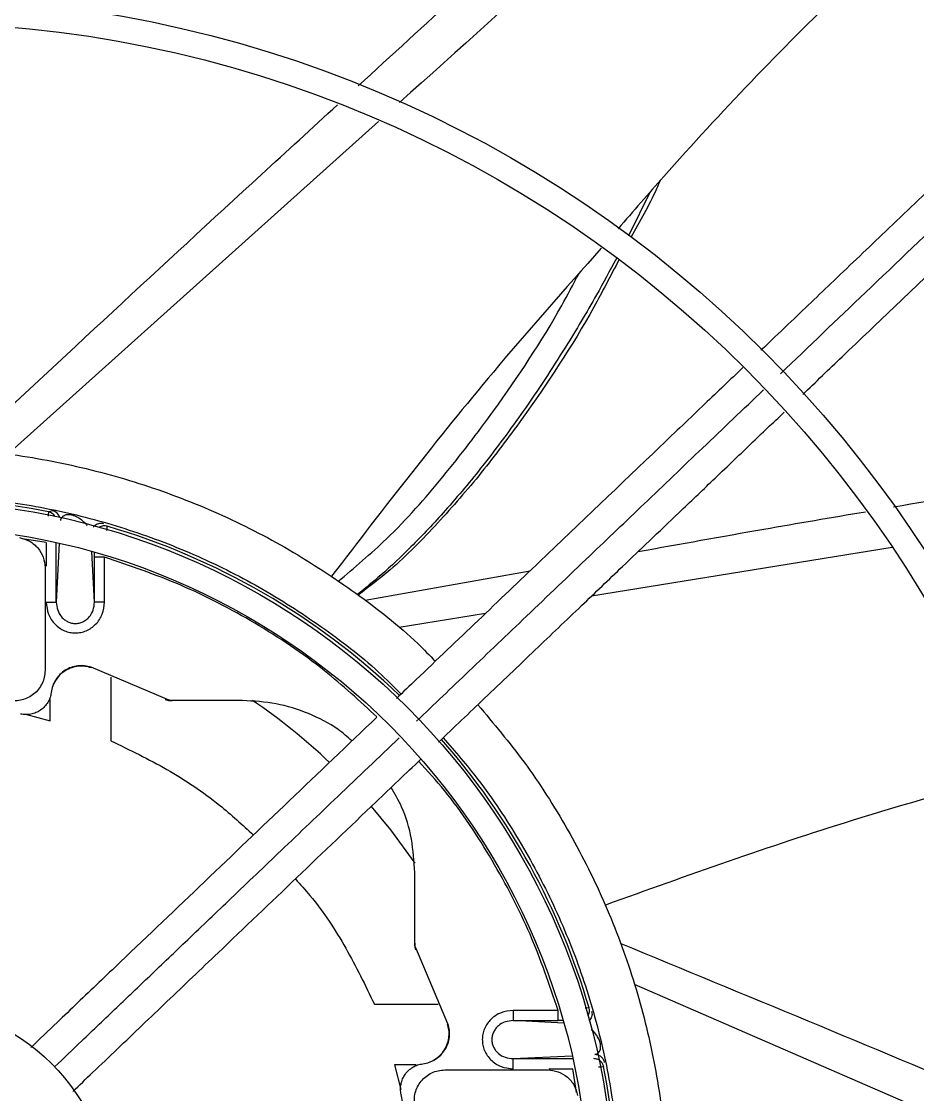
# Model space of a CAD drawing. Header units: inches. Extents: x 1229 to 1453, y -1023 to -720.
# Drawn here: x 1259.614 to 1263.097, y -924.825 to -920.651 of the extents above; entities that cross this region are included whole.
import ezdxf

# ---------------------------------------------------------------- set-up
doc = ezdxf.new("R2010")
doc.units = ezdxf.units.IN
doc.header["$MEASUREMENT"] = 0

msp = doc.modelspace()

# ---------------------------------------------------------------- linework, layer by layer
at = {"color": 18, "linetype": 'Continuous', "lineweight": 25, "true_color": 0x000000}
for p, q in [((1261.0019, -921.0397), (1259.5613, -922.3336)), ((1262.0584, -921.3136), (1261.9737, -921.4849)), ((1259.734, -922.5539), (1259.7191, -922.5583)), ((1259.71, -922.677), (1259.618, -922.6628)), ((1259.71, -922.677), (1259.71, -922.7701)), ((1259.7493, -922.9093), (1259.7493, -922.6776)), ((1259.7609, -922.6802), (1259.7493, -922.9093)), ((1259.8976, -922.9093), (1259.8876, -922.7123)), ((1259.8976, -922.7347), (1259.8975, -922.7172)), ((1262.9985, -922.6973), (1261.8291, -922.8867)), ((1259.8976, -922.9093), (1259.8976, -922.7347)), ((1259.937, -922.9093), (1259.937, -922.7347)), ((1259.7054, -922.7753), (1259.7054, -923.1754)), ((1260.9501, -922.9021), (1261.5908, -922.7877)), ((1261.4174, -922.9534), (1261.0823, -923.0077)), ((1259.8845, -923.1628), (1259.8842, -923.1648)), ((1260.181, -923.2879), (1259.8845, -923.1628)), ((1259.9613, -923.2008), (1259.9613, -923.4491)), ((1259.725, -923.371), (1259.725, -923.2859)), ((1260.181, -923.2879), (1260.1729, -923.288)), ((1260.1906, -923.2923), (1260.1991, -923.2923)), ((1260.4731, -923.2923), (1260.1991, -923.2923)), ((1259.6298, -923.3458), (1259.725, -923.371)), ((1261.1424, -924.2356), (1261.1424, -923.9616)), ((1261.1424, -924.2356), (1261.1424, -924.244)), ((1261.1467, -924.2618), (1261.1467, -924.2537)), ((1261.2718, -924.5502), (1261.1467, -924.2537)), ((1263.7742, -925.1707), (1261.9975, -924.3972)), ((1260.9856, -924.4734), (1261.2333, -924.4734)), ((1261.6999, -924.4977), (1261.5253, -924.4977)), ((1261.2718, -924.5502), (1261.2699, -924.5505)), ((1261.5253, -924.5371), (1261.6999, -924.5371)), ((1261.7223, -924.547), (1261.5253, -924.5371)), ((1261.7185, -924.5371), (1261.6999, -924.5371)), ((1261.5253, -924.6853), (1261.7545, -924.6737)), ((1261.1487, -924.7096), (1261.0636, -924.7096)), ((1261.0636, -924.7096), (1261.0888, -924.8048)), ((1261.5253, -924.7247), (1261.5253, -924.6853)), ((1261.5253, -924.6853), (1261.7571, -924.6853)), ((1261.2593, -924.7293), (1261.6594, -924.7293)), ((1261.6645, -924.7247), (1261.7576, -924.7247)), ((1261.7719, -924.8167), (1261.7576, -924.7247))]:
    msp.add_line(p, q, dxfattribs=at)
at = {"color": 18, "linetype": 'Continuous', "lineweight": 25, "true_color": 0x000000, "flags": 128}
msp.add_lwpolyline([(1261.1439, -923.9247), (1261.0497, -923.7955), (1260.9745, -923.7039)], dxfattribs=at)
at = {"color": 18, "linetype": 'Continuous', "lineweight": 25, "true_color": 0x000000}
for radius in [11.7126, 8.5704, 8.472, 6.6478, 6.5493, 4.7037, 4.6053, 2.745, 2.6465, 0.7874]:
    msp.add_circle((1259.1739, -925.2608), radius, dxfattribs=at)
for centre, radius, start, end in [((1259.1739, -925.2608), 12.9331, 13.26667, 76.73333), ((1259.1739, -925.2608), 2.7569, 78.5929, 101.4071), ((1259.7113, -922.5969), 0.0393, 32.4048, 78.5961), ((1259.726, -922.5924), 0.0394, 18.6277, 78.3094), ((1259.9356, -922.6522), 0.0393, 73.7264, 119.9032), ((1259.1739, -925.2608), 2.7569, 46.1585, 73.7218), ((1259.1739, -925.2608), 2.3804, 46.5504, 55.7805), ((1259.1739, -925.2608), 2.7569, 16.2782, 41.2445), ((1261.7825, -924.4991), 0.0394, 330.1071, 16.2691), ((1259.1739, -925.2608), 2.7569, 348.5929, 11.4071)]:
    msp.add_arc(centre, radius, start, end, dxfattribs=at)
for points, knots in [([(1247.4643, -925.2608), (1247.4692, -925.0053), (1247.4788, -924.4944), (1247.5568, -923.7313), (1247.681, -922.9748), (1247.8553, -922.228), (1248.0778, -921.4942), (1248.3479, -920.7766), (1248.6644, -920.0781), (1249.0259, -919.4019), (1249.4308, -918.7507), (1249.8774, -918.1274), (1250.3639, -917.5347), (1250.8881, -916.975), (1251.4477, -916.4508), (1252.0405, -915.9644), (1252.6637, -915.5177), (1253.3149, -915.1128), (1253.9912, -914.7513), (1254.6896, -914.4349), (1255.4073, -914.1648), (1256.141, -913.9422), (1256.8878, -913.7681), (1257.6444, -913.6432), (1258.4075, -913.568), (1259.1739, -913.5429), (1259.9402, -913.568), (1260.7033, -913.6432), (1261.4599, -913.7681), (1262.2067, -913.9422), (1262.9404, -914.1648), (1263.6581, -914.4349), (1264.3565, -914.7513), (1265.0328, -915.1128), (1265.684, -915.5177), (1266.3073, -915.9644), (1266.9, -916.4508), (1267.4597, -916.975), (1267.9838, -917.5347), (1268.4703, -918.1274), (1268.9169, -918.7507), (1269.3218, -919.4019), (1269.6833, -920.0781), (1269.9998, -920.7766), (1270.2699, -921.4942), (1270.4924, -922.228), (1270.6667, -922.9748), (1270.7909, -923.7313), (1270.8689, -924.4944), (1270.8786, -925.0053), (1270.8834, -925.2608)], [0, 0, 0, 0, 0.020833, 0.041667, 0.0625, 0.083333, 0.104167, 0.125, 0.145833, 0.166667, 0.1875, 0.208333, 0.229167, 0.25, 0.270833, 0.291667, 0.3125, 0.333333, 0.354167, 0.375, 0.395833, 0.416667, 0.4375, 0.458333, 0.479167, 0.5, 0.520833, 0.541667, 0.5625, 0.583333, 0.604167, 0.625, 0.645833, 0.666667, 0.6875, 0.708333, 0.729167, 0.75, 0.770833, 0.791667, 0.8125, 0.833333, 0.854167, 0.875, 0.895833, 0.916667, 0.9375, 0.958333, 0.979167, 1, 1, 1, 1]), ([(1260.9227, -920.9017), (1261.1827, -920.663), (1261.6708, -920.2147), (1262.1613, -919.7709), (1262.3906, -919.5634)], [0, 0, 0, 0, 0.532579, 1, 1, 1, 1]), ([(1262.5471, -919.6499), (1262.5165, -919.6775), (1262.0298, -920.1159), (1261.5414, -920.5548), (1261.0837, -920.9662)], [0, 0, 0, 0, 0.062942, 1, 1, 1, 1]), ([(1263.229, -920.125), (1263.087, -920.2583), (1262.7008, -920.6211), (1262.2699, -921.0676), (1261.992, -921.3893), (1261.9332, -921.4574)], [0, 0, 0, 0, 0.314147, 0.854877, 1, 1, 1, 1]), ([(1263.8217, -920.6558), (1263.7747, -920.7008), (1263.6539, -920.8162), (1263.4468, -921.0141), (1263.2108, -921.2396), (1262.9818, -921.4585), (1262.7798, -921.6515), (1262.6184, -921.8058), (1262.5239, -921.8961), (1262.4885, -921.9299)], [0, 0, 0, 0, 0.106271, 0.273247, 0.467047, 0.637844, 0.788267, 0.9206, 1, 1, 1, 1]), ([(1262.5643, -922.0208), (1262.6745, -921.9155), (1262.9068, -921.6935), (1263.2432, -921.372), (1263.5825, -921.0478), (1263.7996, -920.8403), (1263.9126, -920.7324)], [0, 0, 0, 0, 0.244395, 0.515011, 0.747693, 1, 1, 1, 1]), ([(1262.6507, -922.1016), (1262.7017, -922.0529), (1262.8235, -921.9365), (1263.0249, -921.744), (1263.2413, -921.5372), (1263.4595, -921.3288), (1263.6772, -921.1207), (1263.856, -920.9498), (1263.9624, -920.8482), (1263.9896, -920.8222)], [0, 0, 0, 0, 0.113908, 0.271731, 0.450073, 0.598183, 0.760522, 0.938729, 1, 1, 1, 1]), ([(1259.3929, -922.3162), (1259.7767, -921.9585), (1260.2582, -921.5096), (1260.7436, -921.0656), (1260.8422, -920.9754)], [0, 0, 0, 0, 0.796821, 1, 1, 1, 1]), ([(1262.0963, -921.27), (1262.0917, -921.2809), (1262.0586, -921.357), (1262.0176, -921.429), (1261.9823, -921.4908)], [0, 0, 0, 0, 0.14188, 1, 1, 1, 1]), ([(1261.8678, -921.5325), (1261.7265, -921.6919), (1261.361, -922.1041), (1261.0251, -922.5409), (1260.8191, -922.8089)], [0, 0, 0, 0, 0.386641, 1, 1, 1, 1]), ([(1261.9263, -921.5727), (1261.9009, -921.6201), (1261.8382, -921.737), (1261.7189, -921.936), (1261.5732, -922.1584), (1261.4166, -922.37), (1261.2703, -922.546), (1261.137, -922.6876), (1261.0226, -922.7964), (1260.9506, -922.8552), (1260.9201, -922.8802)], [0, 0, 0, 0, 0.096905, 0.239175, 0.41847, 0.577059, 0.714948, 0.832145, 0.928658, 1, 1, 1, 1]), ([(1261.9356, -921.5791), (1261.9039, -921.6404), (1261.7925, -921.8559), (1261.6111, -922.1306), (1261.4037, -922.4075), (1261.2336, -922.6034), (1261.0755, -922.7655), (1260.9646, -922.8502), (1260.9225, -922.8822)], [0, 0, 0, 0, 0.124193, 0.436205, 0.592312, 0.74848, 0.904731, 1, 1, 1, 1]), ([(1260.844, -922.8296), (1260.9082, -922.7754), (1261.056, -922.6508), (1261.2551, -922.424), (1261.4849, -922.1226), (1261.6606, -921.8584), (1261.7583, -921.6741), (1261.78, -921.6334)], [0, 0, 0, 0, 0.1643139, 0.3778099, 0.5907186, 0.9094973, 1, 1, 1, 1]), ([(1262.4181, -921.9972), (1262.3688, -922.0442), (1262.2623, -922.1461), (1261.9995, -922.3972), (1261.6258, -922.7543), (1261.2833, -923.0816), (1261.0972, -923.2595), (1261.0714, -923.2841)], [0, 0, 0, 0, 0.11002, 0.23806, 0.586512, 0.942749, 1, 1, 1, 1]), ([(1261.1496, -923.3727), (1261.2176, -923.3078), (1261.3602, -923.1715), (1261.5847, -922.957), (1261.8115, -922.7402), (1262.0397, -922.5221), (1262.2649, -922.3069), (1262.4197, -922.159), (1262.4986, -922.0836)], [0, 0, 0, 0, 0.150789, 0.316355, 0.498602, 0.654921, 0.823982, 1, 1, 1, 1]), ([(1261.2355, -923.4541), (1261.295, -923.3971), (1261.4202, -923.2775), (1261.6055, -923.1005), (1261.7841, -922.9297), (1261.9318, -922.7886), (1262.058, -922.668), (1262.1751, -922.5562), (1262.3068, -922.4302), (1262.4432, -922.2999), (1262.5358, -922.2114), (1262.5791, -922.17)], [0, 0, 0, 0, 0.132681, 0.278736, 0.413007, 0.531253, 0.608381, 0.694879, 0.792677, 0.903014, 1, 1, 1, 1]), ([(1263.0042, -922.5387), (1263.3512, -922.4786), (1264.0043, -922.3654), (1264.657, -922.2572), (1264.963, -922.2065)], [0, 0, 0, 0, 0.531236, 1, 1, 1, 1]), ([(1259.1739, -922.308), (1259.2772, -922.3112), (1259.484, -922.3175), (1259.7907, -922.368), (1260.0907, -922.4481), (1260.3804, -922.56), (1260.6573, -922.701), (1260.9161, -922.8719), (1261.1056, -923.0191), (1261.2002, -923.1163), (1261.2228, -923.1395)], [0, 0, 0, 0, 0.136759, 0.273517, 0.410274, 0.547034, 0.68379, 0.820549, 0.957307, 1, 1, 1, 1]), ([(1257.3484, -923.1796), (1257.4209, -923.1196), (1257.5667, -922.999), (1257.8079, -922.8475), (1258.063, -922.7195), (1258.3303, -922.6188), (1258.6065, -922.5461), (1258.8887, -922.5021), (1259.1739, -922.4874), (1259.4591, -922.5021), (1259.7412, -922.5461), (1260.0174, -922.6188), (1260.2846, -922.7196), (1260.5403, -922.8471), (1260.7802, -923.0013), (1260.9645, -923.1419), (1261.0605, -923.2381), (1261.0893, -923.2669)], [0, 0, 0, 0, 0.0686182, 0.1379717, 0.207325, 0.2766794, 0.3460334, 0.4153867, 0.4847398, 0.554094, 0.6234473, 0.6928013, 0.7621556, 0.831509, 0.9008624, 0.9702164, 1, 1, 1, 1]), ([(1259.7191, -922.5583), (1259.7189, -922.5593), (1259.7186, -922.5605), (1259.7176, -922.5724), (1259.7174, -922.5754)], [0, 0, 0, 0, 0.754108, 1, 1, 1, 1]), ([(1259.8691, -922.6118), (1259.8662, -922.6083), (1259.8602, -922.6008), (1259.8493, -922.591), (1259.8381, -922.5832), (1259.8316, -922.5793), (1259.8254, -922.5762), (1259.8204, -922.5741), (1259.8164, -922.5727), (1259.8135, -922.5718), (1259.8107, -922.5711), (1259.808, -922.5705), (1259.8054, -922.57), (1259.8019, -922.5696), (1259.7977, -922.5693), (1259.7932, -922.5694), (1259.7885, -922.57), (1259.7837, -922.5713), (1259.7773, -922.574), (1259.7714, -922.5786), (1259.7669, -922.5851), (1259.7659, -922.59), (1259.7653, -922.5924)], [0, 0, 0, 0, 0.137806, 0.295547, 0.344969, 0.384359, 0.409911, 0.429703, 0.437789, 0.44499, 0.451651, 0.458225, 0.464555, 0.471544, 0.488297, 0.50964, 0.536122, 0.576505, 0.625829, 0.740978, 0.867771, 1, 1, 1, 1]), ([(1262.0113, -922.7127), (1262.1738, -922.6834), (1262.468, -922.6303), (1262.7625, -922.5801), (1262.8943, -922.5576)], [0, 0, 0, 0, 0.552546, 1, 1, 1, 1]), ([(1259.9343, -922.6045), (1259.9316, -922.6039), (1259.926, -922.6027), (1259.917, -922.6032), (1259.908, -922.6058), (1259.8995, -922.6105), (1259.8951, -922.6152), (1259.8929, -922.6176)], [0, 0, 0, 0, 0.179413, 0.374002, 0.580007, 0.792284, 1, 1, 1, 1]), ([(1259.9459, -922.6303), (1259.9461, -922.6278), (1259.9468, -922.6179), (1259.9467, -922.6159), (1259.9466, -922.6144)], [0, 0, 0, 0, 0.249623, 1, 1, 1, 1]), ([(1259.6066, -922.6587), (1259.62, -922.6624), (1259.6469, -922.6698), (1259.679, -922.6975), (1259.7011, -922.7337), (1259.7039, -922.7614), (1259.7054, -922.7753)], [0, 0, 0, 0, 0.24998, 0.499991, 0.749996, 1, 1, 1, 1]), ([(1259.937, -922.7347), (1259.9319, -922.7347), (1259.9216, -922.7347), (1259.9087, -922.7347), (1259.8996, -922.7347), (1259.8983, -922.7347), (1259.8976, -922.7347)], [0, 0, 0, 0, 0.249985, 0.499971, 0.749987, 1, 1, 1, 1]), ([(1260.9959, -923.3562), (1260.9293, -923.2945), (1260.7823, -923.1583), (1260.5248, -922.9876), (1260.2387, -922.8372), (1260.0368, -922.7686), (1259.937, -922.7347)], [0, 0, 0, 0, 0.219674, 0.484445, 0.745154, 1, 1, 1, 1]), ([(1259.71, -922.9093), (1259.7118, -922.9255), (1259.7153, -922.9573), (1259.7421, -922.9973), (1259.7737, -923.0192), (1259.8018, -923.028), (1259.8235, -923.0301), (1259.8451, -923.028), (1259.8732, -923.0192), (1259.9048, -922.9973), (1259.9316, -922.9573), (1259.9352, -922.9255), (1259.937, -922.9093)], [0, 0, 0, 0, 0.132076, 0.259798, 0.381593, 0.440894, 0.499994, 0.559042, 0.618395, 0.7402, 0.867922, 1, 1, 1, 1]), ([(1259.71, -922.9093), (1259.7151, -922.9093), (1259.7253, -922.9093), (1259.7382, -922.9093), (1259.7473, -922.9093), (1259.7487, -922.9093), (1259.7493, -922.9093)], [0, 0, 0, 0, 0.249985, 0.499971, 0.749987, 1, 1, 1, 1]), ([(1259.7493, -922.9093), (1259.7503, -922.9198), (1259.7523, -922.9406), (1259.766, -922.9638), (1259.7809, -922.9781), (1259.7941, -922.9862), (1259.8084, -922.9912), (1259.8235, -922.993), (1259.8386, -922.9912), (1259.8529, -922.9862), (1259.866, -922.9781), (1259.8809, -922.9638), (1259.8946, -922.9406), (1259.8966, -922.9198), (1259.8976, -922.9093)], [0, 0, 0, 0, 0.127639, 0.253724, 0.317943, 0.377887, 0.439686, 0.499991, 0.560295, 0.622113, 0.682053, 0.746276, 0.872361, 1, 1, 1, 1]), ([(1259.937, -922.9093), (1259.9319, -922.9093), (1259.9216, -922.9093), (1259.9087, -922.9093), (1259.8996, -922.9093), (1259.8983, -922.9093), (1259.8976, -922.9093)], [0, 0, 0, 0, 0.249985, 0.499971, 0.749987, 1, 1, 1, 1]), ([(1259.7054, -923.1754), (1259.7048, -923.1841), (1259.7037, -923.2015), (1259.6948, -923.2263), (1259.6811, -923.2486), (1259.6628, -923.2674), (1259.6408, -923.2817), (1259.6162, -923.2908), (1259.5902, -923.2947), (1259.5729, -923.2924), (1259.5643, -923.2912)], [0, 0, 0, 0, 0.1249985, 0.2500014, 0.3749975, 0.4999997, 0.6249916, 0.7499853, 0.8749892, 1, 1, 1, 1]), ([(1259.8845, -923.1628), (1259.876, -923.1606), (1259.8591, -923.156), (1259.8327, -923.1565), (1259.807, -923.1624), (1259.7832, -923.1739), (1259.7626, -923.1904), (1259.7461, -923.211), (1259.7342, -923.2347), (1259.731, -923.252), (1259.7293, -923.2606)], [0, 0, 0, 0, 0.124813, 0.249654, 0.374519, 0.499473, 0.624499, 0.749617, 0.874792, 1, 1, 1, 1]), ([(1259.8842, -923.1648), (1259.8765, -923.1627), (1259.8606, -923.1583), (1259.8349, -923.1582), (1259.8085, -923.1636), (1259.7834, -923.1754), (1259.7616, -923.1927), (1259.7454, -923.2141), (1259.7365, -923.2299), (1259.7345, -923.2385), (1259.7345, -923.2387)], [0, 0, 0, 0, 0.128289, 0.266451, 0.412104, 0.561872, 0.711758, 0.857688, 0.996251, 1, 1, 1, 1]), ([(1259.7293, -923.2606), (1259.7281, -923.2674), (1259.7257, -923.2809), (1259.7166, -923.2996), (1259.7043, -923.3162), (1259.6887, -923.3298), (1259.6706, -923.34), (1259.6508, -923.3459), (1259.6302, -923.3481), (1259.6166, -923.3458), (1259.6098, -923.3447)], [0, 0, 0, 0, 0.124971, 0.250009, 0.374946, 0.500008, 0.624949, 0.75001, 0.874956, 1, 1, 1, 1]), ([(1260.1729, -923.288), (1260.1757, -923.2892), (1260.1814, -923.2917), (1260.1875, -923.2921), (1260.1906, -923.2923)], [0, 0, 0, 0, 0.5000742, 1, 1, 1, 1]), ([(1260.1991, -923.2923), (1260.1959, -923.2921), (1260.1896, -923.2918), (1260.1838, -923.2892), (1260.181, -923.2879)], [0, 0, 0, 0, 0.500189, 1, 1, 1, 1]), ([(1260.8986, -923.4492), (1260.8811, -923.4339), (1260.8306, -923.3899), (1260.7303, -923.3402), (1260.6046, -923.2996), (1260.5169, -923.2947), (1260.4731, -923.2923)], [0, 0, 0, 0, 0.150102, 0.433397, 0.716699, 1, 1, 1, 1]), ([(1261.3877, -923.3086), (1261.4493, -923.3818), (1261.5775, -923.5342), (1261.74, -923.7901), (1261.8806, -924.0669), (1261.9907, -924.3574), (1262.0699, -924.6577), (1262.1172, -924.9646), (1262.132, -925.2748), (1262.1142, -925.5849), (1262.064, -925.8914), (1261.982, -926.191), (1261.8689, -926.4802), (1261.7266, -926.7564), (1261.5543, -927.0143), (1261.4094, -927.1997), (1261.3153, -927.2907), (1261.2954, -927.3099)], [0, 0, 0, 0, 0.065205, 0.135665, 0.206125, 0.276585, 0.347045, 0.417505, 0.487965, 0.558425, 0.628885, 0.699345, 0.769805, 0.840265, 0.910725, 0.981186, 1, 1, 1, 1]), ([(1260.9951, -923.357), (1260.8819, -923.4652), (1260.6588, -923.6784), (1260.3266, -923.9958), (1260.0796, -924.2319), (1259.9152, -924.389), (1259.833, -924.4675), (1259.7449, -924.5517), (1259.6842, -924.6097), (1259.6502, -924.6422)], [0, 0, 0, 0, 0.252825, 0.498235, 0.740971, 0.803595, 0.864704, 0.924154, 1, 1, 1, 1]), ([(1259.7428, -924.7171), (1259.7778, -924.6836), (1259.8584, -924.6066), (1259.9816, -924.4889), (1260.119, -924.3576), (1260.2673, -924.2159), (1260.4375, -924.0532), (1260.6319, -923.8674), (1260.8496, -923.6594), (1261.0027, -923.5131), (1261.0824, -923.4369)], [0, 0, 0, 0, 0.078323, 0.180329, 0.275628, 0.385797, 0.512305, 0.656809, 0.821221, 1, 1, 1, 1]), ([(1259.9613, -923.4491), (1260.0348, -923.4844), (1260.1827, -923.5555), (1260.3686, -923.6802), (1260.4724, -923.7757), (1260.5155, -923.8153)], [0, 0, 0, 0, 0.366652, 0.736955, 1, 1, 1, 1]), ([(1261.2531, -923.4372), (1261.2992, -923.4904), (1261.4076, -923.6156), (1261.5512, -923.8338), (1261.686, -924.0854), (1261.7934, -924.3501), (1261.8732, -924.6243), (1261.9243, -924.9053), (1261.9463, -925.19), (1261.9389, -925.4755), (1261.9022, -925.7587), (1261.8365, -926.0366), (1261.7426, -926.3063), (1261.6216, -926.5651), (1261.4739, -926.8092), (1261.323, -927.0151), (1261.2126, -927.1301), (1261.168, -927.1766)], [0, 0, 0, 0, 0.051393, 0.120749, 0.190107, 0.259464, 0.328821, 0.398178, 0.467535, 0.536892, 0.606249, 0.675606, 0.744963, 0.81432, 0.883677, 0.953035, 1, 1, 1, 1]), ([(1259.8133, -924.8131), (1259.839, -924.7885), (1259.8969, -924.7332), (1259.9868, -924.6473), (1260.0832, -924.5552), (1260.1804, -924.4623), (1260.2788, -924.3683), (1260.4469, -924.2076), (1260.6851, -923.98), (1260.9474, -923.7293), (1261.1078, -923.5761), (1261.1652, -923.5212)], [0, 0, 0, 0, 0.057028, 0.128321, 0.199319, 0.270688, 0.343884, 0.417564, 0.643745, 0.872299, 1, 1, 1, 1]), ([(1261.6999, -924.4977), (1261.6661, -924.3979), (1261.5975, -924.1959), (1261.4465, -923.9102), (1261.3, -923.6844), (1261.1919, -923.566), (1261.1576, -923.5285)], [0, 0, 0, 0, 0.2820877, 0.570667, 0.8637417, 1, 1, 1, 1]), ([(1263.4597, -923.5797), (1263.2533, -923.6377), (1262.7217, -923.7872), (1262.2017, -923.9736), (1261.8835, -924.0876)], [0, 0, 0, 0, 0.388132, 1, 1, 1, 1]), ([(1261.1424, -923.9616), (1261.1397, -923.9179), (1261.1344, -923.8305), (1261.1015, -923.7175), (1261.0654, -923.6549), (1261.0512, -923.6302)], [0, 0, 0, 0, 0.3772613, 0.7545222, 1, 1, 1, 1]), ([(1260.6785, -923.9863), (1260.6978, -924.0076), (1260.7724, -924.0899), (1260.8787, -924.2523), (1260.9501, -924.3999), (1260.9856, -924.4734)], [0, 0, 0, 0, 0.148916, 0.576564, 1, 1, 1, 1]), ([(1261.1467, -924.2537), (1261.1454, -924.2508), (1261.1429, -924.245), (1261.1425, -924.2387), (1261.1424, -924.2356)], [0, 0, 0, 0, 0.4997971, 1, 1, 1, 1]), ([(1261.1424, -924.244), (1261.1425, -924.2471), (1261.1429, -924.2533), (1261.1454, -924.259), (1261.1467, -924.2618)], [0, 0, 0, 0, 0.500004, 1, 1, 1, 1]), ([(1261.9434, -924.2368), (1262.4281, -924.4373), (1263.0375, -924.6892), (1263.644, -924.9467), (1263.768, -924.9994)], [0, 0, 0, 0, 0.7955568, 1, 1, 1, 1]), ([(1261.5253, -924.4977), (1261.5092, -924.4995), (1261.4773, -924.503), (1261.4374, -924.5298), (1261.4154, -924.5615), (1261.4067, -924.5896), (1261.4045, -924.6112), (1261.4067, -924.6328), (1261.4154, -924.6609), (1261.4374, -924.6925), (1261.4773, -924.7194), (1261.5092, -924.7229), (1261.5253, -924.7247)], [0, 0, 0, 0, 0.132079, 0.259806, 0.381603, 0.440899, 0.500002, 0.559049, 0.618398, 0.740195, 0.867921, 1, 1, 1, 1]), ([(1261.5253, -924.4977), (1261.5253, -924.5028), (1261.5253, -924.513), (1261.5253, -924.5259), (1261.5253, -924.5351), (1261.5253, -924.5364), (1261.5253, -924.5371)], [0, 0, 0, 0, 0.250002, 0.5, 0.749996, 1, 1, 1, 1]), ([(1261.6999, -924.5371), (1261.6999, -924.5364), (1261.6999, -924.5351), (1261.6999, -924.5259), (1261.6999, -924.513), (1261.6999, -924.5028), (1261.6999, -924.4977)], [0, 0, 0, 0, 0.250004, 0.5, 0.749998, 1, 1, 1, 1]), ([(1261.8203, -924.488), (1261.8188, -924.488), (1261.817, -924.4879), (1261.8075, -924.4885), (1261.8055, -924.4887)], [0, 0, 0, 0, 0.783006, 1, 1, 1, 1]), ([(1261.8301, -924.5004), (1261.8307, -924.503), (1261.832, -924.5086), (1261.8315, -924.5176), (1261.8288, -924.5266), (1261.8252, -924.5336), (1261.8219, -924.5368), (1261.8209, -924.5378)], [0, 0, 0, 0, 0.203719, 0.424591, 0.658571, 0.899688, 1, 1, 1, 1]), ([(1261.174, -924.7053), (1261.1827, -924.7037), (1261.1999, -924.7005), (1261.2236, -924.6885), (1261.2443, -924.6721), (1261.2607, -924.6514), (1261.2722, -924.6277), (1261.2781, -924.602), (1261.2786, -924.5755), (1261.2741, -924.5586), (1261.2718, -924.5502)], [0, 0, 0, 0, 0.125194, 0.250389, 0.375496, 0.500528, 0.625476, 0.750351, 0.875181, 1, 1, 1, 1]), ([(1261.1954, -924.7003), (1261.1958, -924.7002), (1261.2046, -924.6982), (1261.2207, -924.6892), (1261.2421, -924.673), (1261.2593, -924.6512), (1261.2711, -924.6261), (1261.2765, -924.5997), (1261.2763, -924.574), (1261.2719, -924.5581), (1261.2699, -924.5505)], [0, 0, 0, 0, 0.0069686, 0.1453806, 0.2910487, 0.4405377, 0.5898133, 0.7348842, 0.8723933, 1, 1, 1, 1]), ([(1261.5253, -924.5371), (1261.5149, -924.5381), (1261.494, -924.54), (1261.471, -924.5536), (1261.4567, -924.5685), (1261.4485, -924.5816), (1261.4434, -924.596), (1261.4417, -924.6112), (1261.4434, -924.6264), (1261.4485, -924.6408), (1261.4567, -924.6538), (1261.471, -924.6687), (1261.494, -924.6824), (1261.5149, -924.6843), (1261.5253, -924.6853)], [0, 0, 0, 0, 0.127645, 0.253729, 0.316127, 0.377879, 0.439096, 0.5, 0.560904, 0.622121, 0.683873, 0.746272, 0.872355, 1, 1, 1, 1]), ([(1261.8422, -924.6693), (1261.8457, -924.6685), (1261.8528, -924.6668), (1261.8608, -924.6574), (1261.8656, -924.6473), (1261.8652, -924.6339), (1261.8647, -924.63), (1261.8642, -924.6268), (1261.8634, -924.6234), (1261.8625, -924.62), (1261.8615, -924.6169), (1261.8591, -924.6106), (1261.854, -924.6003), (1261.8421, -924.5825), (1261.8338, -924.5762), (1261.8278, -924.5717)], [0, 0, 0, 0, 0.199717, 0.396756, 0.535739, 0.555918, 0.565194, 0.573898, 0.582277, 0.590794, 0.599814, 0.60944, 0.652137, 0.746227, 1, 1, 1, 1]), ([(1261.8808, -924.7007), (1261.8795, -924.6965), (1261.8768, -924.6879), (1261.8675, -924.6776), (1261.8555, -924.6706), (1261.8466, -924.6697), (1261.8422, -924.6693)], [0, 0, 0, 0, 0.242739, 0.500184, 0.75757, 1, 1, 1, 1]), ([(1261.09, -924.8248), (1261.0888, -924.8181), (1261.0866, -924.8045), (1261.0887, -924.7838), (1261.0947, -924.764), (1261.1049, -924.746), (1261.1184, -924.7303), (1261.135, -924.718), (1261.1537, -924.709), (1261.1673, -924.7065), (1261.174, -924.7053)], [0, 0, 0, 0, 0.124963, 0.249993, 0.374924, 0.499989, 0.624924, 0.749981, 0.874946, 1, 1, 1, 1]), ([(1261.8377, -924.684), (1261.8421, -924.6844), (1261.8511, -924.6853), (1261.8631, -924.6923), (1261.8724, -924.7027), (1261.875, -924.7113), (1261.8763, -924.7155)], [0, 0, 0, 0, 0.242498, 0.499991, 0.757495, 1, 1, 1, 1]), ([(1261.8575, -924.7174), (1261.8611, -924.7171), (1261.8738, -924.7161), (1261.8753, -924.7158), (1261.8763, -924.7155)], [0, 0, 0, 0, 0.285124, 1, 1, 1, 1]), ([(1261.1434, -924.8704), (1261.1423, -924.8617), (1261.14, -924.8445), (1261.1438, -924.8184), (1261.1529, -924.7938), (1261.1672, -924.7718), (1261.186, -924.7535), (1261.2084, -924.7398), (1261.2332, -924.731), (1261.2506, -924.7299), (1261.2593, -924.7293)], [0, 0, 0, 0, 0.125, 0.250001, 0.374997, 0.5, 0.624996, 0.749999, 0.875018, 1, 1, 1, 1]), ([(1261.6594, -924.7293), (1261.6732, -924.7307), (1261.701, -924.7336), (1261.7372, -924.7556), (1261.7649, -924.7877), (1261.7722, -924.8146), (1261.7759, -924.828)], [0, 0, 0, 0, 0.249982, 0.500003, 0.749993, 1, 1, 1, 1]), ([(1261.1353, -925.1963), (1261.1336, -925.1446), (1261.1295, -925.0195), (1261.1046, -924.8968), (1261.09, -924.8248)], [0, 0, 0, 0, 0.413893, 1, 1, 1, 1])]:
    msp.add_open_spline(points, degree=3, knots=knots, dxfattribs=at)

doc.saveas('drawing.dxf')
